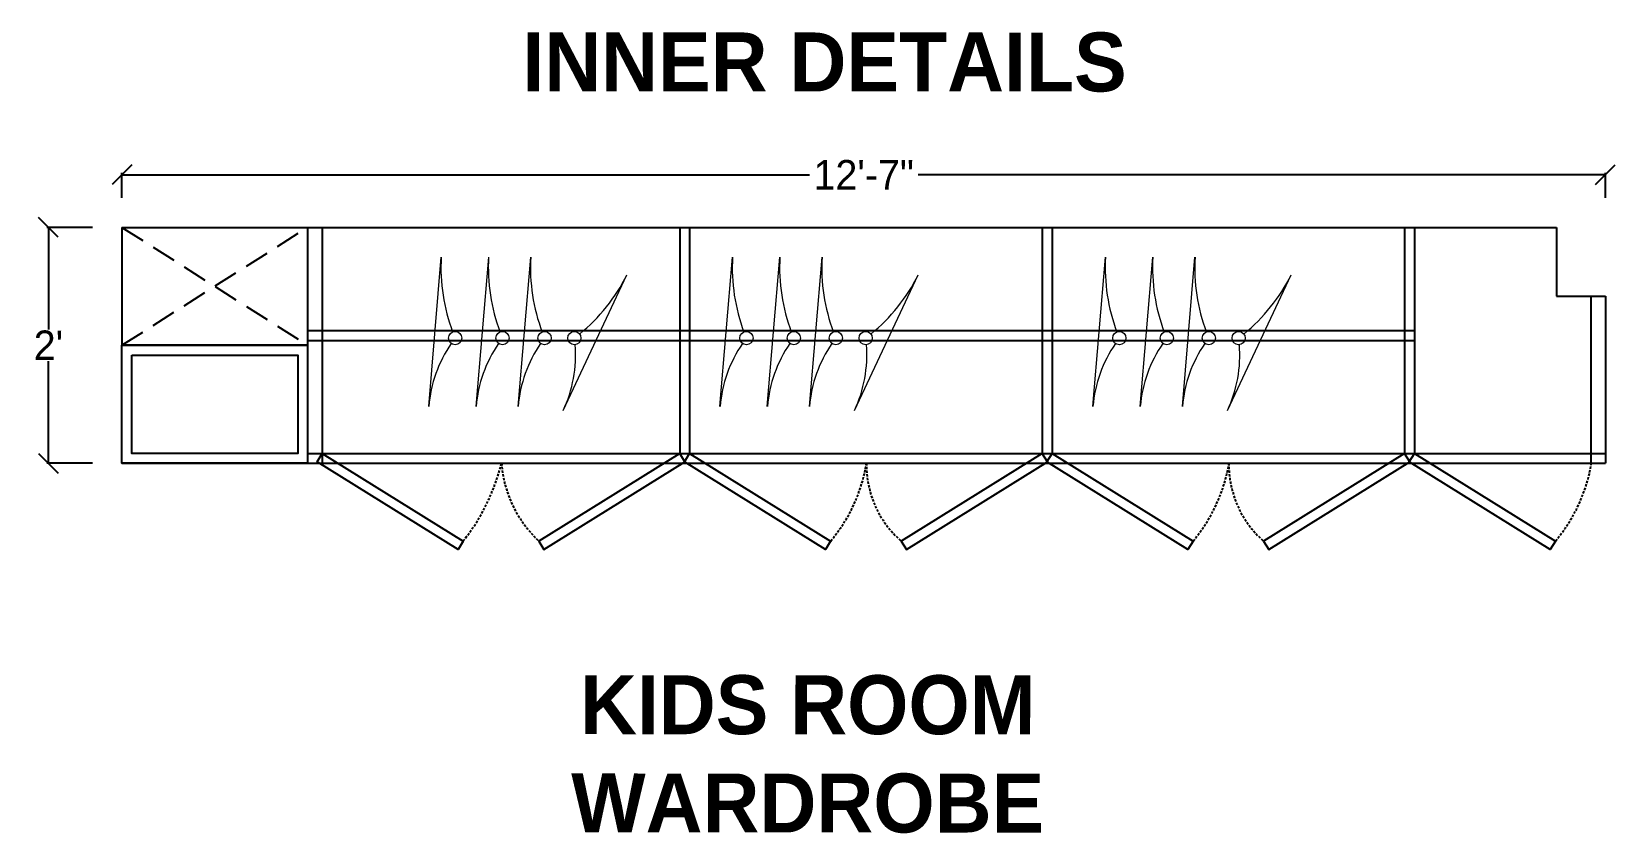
# Model space of a CAD drawing. Header units: inches. Extents: x -2624 to 3682, y -673 to 3670.
# Drawn here: x 703.1 to 864.3, y 1328.2 to 1409.8 of the extents above; entities that cross this region are included whole.
import ezdxf

# ---------------------------------------------------------------- set-up
doc = ezdxf.new("R2010")
doc.units = ezdxf.units.IN
doc.header["$MEASUREMENT"] = 0
doc.linetypes.add('DASHED2', pattern=[0.375, 0.25, -0.125])
doc.layers.add('Furniture', color=251, linetype='Continuous', lineweight=18)
doc.styles.add('HEMI', font='stylu.ttf')
doc.styles.get("Standard").update_dxf_attribs({"font": 'arial.ttf'})
doc.dimstyles.get("Standard").update_dxf_attribs({"dimtxt": 0.18, "dimasz": 0.18, "dimexe": 0.18, "dimexo": 0.0625, "dimgap": 0.09, "dimtad": 0, "dimtih": 1, "dimtoh": 1, "dimdec": 0, "dimzin": 0, "dimdsep": 46, "dimlunit": 4, "dimtxsty": 'Standard', "dimcen": 0.09, "dimadec": 0, "dimazin": 0, "dimtfac": 1, "dimtdec": 0, "dimtofl": 0, "dimtmove": 0, "dimatfit": 3, "dimfxl": 1, "dimtolj": 1, "dimtzin": 0, "dimarcsym": 0})

# ---------------------------------------------------------------- blocks, each defined once
blk = doc.blocks.new('46u46 u')
at = {"layer": 'Furniture', "color": 133, "lineweight": -2, "true_color": 0x84cdcc}
for p, q in [((1719223.22, 5855.25), (1719238.43, 5853.97)), ((1719223.22, 5850.43), (1719238.43, 5849.14)), ((1719223.22, 5846.14), (1719238.43, 5844.86)), ((1719222.81, 5841.56), (1719236.62, 5835.07))]:
    blk.add_line(p, q, dxfattribs=at)
for centre in [(1719230.18, 5852.56), (1719230.18, 5847.73), (1719230.18, 5843.45), (1719230.18, 5840.42)]:
    blk.add_circle(centre, 0.673, dxfattribs=at)
for centre, radius, start, end in [((1719222.13, 5842.1), 13.19, 55.3487, 85.2486), ((1719237.35, 5835.38), 18.62, 86.6903, 110.6016), ((1719222.13, 5837.28), 13.19, 55.3487, 85.2486), ((1719237.35, 5830.56), 18.62, 86.6903, 110.6016), ((1719222.13, 5833), 13.19, 55.3487, 85.2486), ((1719237.35, 5826.27), 18.62, 86.6903, 110.6016), ((1719228.44, 5853.49), 13.19, 244.7514, 274.6513), ((1719244.98, 5851.7), 18.62, 219.3984, 243.3097)]:
    blk.add_arc(centre, radius, start, end, dxfattribs=at)
blk = doc.blocks.new('_Oblique')
at = {"color": 0, "linetype": 'ByBlock', "lineweight": -2}
blk.add_line((-0.5, -0.5), (0.5, 0.5), dxfattribs=at)
blk = doc.blocks.new('*D142')
at = {"color": 254, "lineweight": -2, "transparency": 16777216}
for p, q in [((712.33, 1392.9), (712.33, 1395.43)), ((863.33, 1392.9), (863.33, 1395.43))]:
    blk.add_line(p, q, dxfattribs=at)
at = {"color": 5, "lineweight": -2, "transparency": 16777216}
for p, q in [((712.33, 1395.25), (782.3, 1395.25)), ((863.33, 1395.25), (793.37, 1395.25))]:
    blk.add_line(p, q, dxfattribs=at)
at = {"layer": 'Defpoints', "color": 0, "transparency": 16777216}
for p in [(863.33, 1395.25), (712.33, 1389.9), (863.33, 1389.9)]:
    blk.add_point(p, dxfattribs=at)
at = {"color": 5, "lineweight": -2, "transparency": 16777216, "xscale": 2, "yscale": 2, "zscale": 2, "rotation": 180}
blk.add_blockref('_Oblique', (712.33, 1395.25), dxfattribs=at)
at = {"color": 5, "lineweight": -2, "transparency": 16777216, "xscale": 2, "yscale": 2, "zscale": 2}
blk.add_blockref('_Oblique', (863.33, 1395.25), dxfattribs=at)
at = {"color": 5, "transparency": 16777216, "insert": (787.83, 1395.25), "char_height": 3, "attachment_point": 5, "style": 'HEMI'}
blk.add_mtext('\\A1;12\'-7"', dxfattribs=at)
blk = doc.blocks.new('*D143')
at = {"color": 254, "lineweight": -2, "transparency": 16777216}
for p, q in [((709.33, 1389.9), (704.67, 1389.9)), ((709.33, 1365.9), (704.67, 1365.9))]:
    blk.add_line(p, q, dxfattribs=at)
at = {"color": 5, "lineweight": -2, "transparency": 16777216}
for p, q in [((704.85, 1389.9), (704.85, 1379.52)), ((704.85, 1365.9), (704.85, 1376.28))]:
    blk.add_line(p, q, dxfattribs=at)
at = {"layer": 'Defpoints', "color": 0, "transparency": 16777216}
for p in [(712.33, 1389.9), (704.85, 1365.9), (712.33, 1365.9)]:
    blk.add_point(p, dxfattribs=at)
at = {"color": 5, "lineweight": -2, "transparency": 16777216, "xscale": 2, "yscale": 2, "zscale": 2}
for p, rotation in [((704.85, 1389.9), 90), ((704.85, 1365.9), 270)]:
    blk.add_blockref('_Oblique', p, dxfattribs=dict(at, rotation=rotation))
at = {"color": 5, "transparency": 16777216, "insert": (704.85, 1377.9), "char_height": 3, "attachment_point": 5, "style": 'HEMI'}
blk.add_mtext("\\A1;2'", dxfattribs=at)

msp = doc.modelspace()

# ---------------------------------------------------------------- linework, layer by layer
at = {"color": 18, "true_color": 0x000000}
for p, q in [((712.33, 1389.9), (858.33, 1389.9)), ((712.33, 1389.9), (712.33, 1377.9)), ((731.22, 1389.9), (731.22, 1365.9)), ((732.72, 1389.9), (732.72, 1365.9)), ((769.11, 1389.9), (769.11, 1366.9)), ((770.11, 1389.9), (770.11, 1366.9)), ((806, 1389.9), (806, 1366.9)), ((807, 1389.9), (807, 1366.9)), ((842.89, 1389.9), (842.89, 1366.9)), ((843.89, 1389.9), (843.89, 1366.9)), ((858.33, 1389.9), (858.33, 1382.9)), ((858.33, 1382.9), (863.33, 1382.9)), ((861.83, 1382.9), (861.83, 1365.9)), ((863.33, 1382.9), (863.33, 1365.9)), ((731.22, 1377.9), (712.33, 1377.9)), ((712.33, 1365.9), (863.33, 1365.9)), ((731.22, 1366.9), (863.33, 1366.9))]:
    msp.add_line(p, q, dxfattribs=at)
at = {"color": 18, "linetype": 'DASHED2', "ltscale": 10, "true_color": 0x000000}
for p, q in [((712.33, 1377.9), (731.22, 1389.9)), ((712.33, 1389.9), (731.22, 1377.9))]:
    msp.add_line(p, q, dxfattribs=at)
at = {"color": 252, "true_color": 0x939598}
for p, q in [((731.22, 1379.4), (843.89, 1379.4)), ((731.22, 1378.4), (843.89, 1378.4))]:
    msp.add_line(p, q, dxfattribs=at)
at = {"color": 18, "true_color": 0x000000}
for points in [[(712.33, 1377.9), (731.22, 1377.9), (731.22, 1365.9), (712.33, 1365.9)], [(732.72, 1366.9), (747.07, 1357.98), (746.54, 1357.13), (732.19, 1366.05)], [(769.11, 1366.9), (754.76, 1357.98), (755.28, 1357.13), (769.64, 1366.05)], [(770.11, 1366.9), (784.46, 1357.98), (783.93, 1357.13), (769.58, 1366.05)], [(806, 1366.9), (791.65, 1357.98), (792.17, 1357.13), (806.53, 1366.05)], [(807, 1366.9), (821.35, 1357.98), (820.82, 1357.13), (806.47, 1366.05)], [(842.89, 1366.9), (828.54, 1357.98), (829.06, 1357.13), (843.42, 1366.05)], [(843.89, 1366.9), (858.24, 1357.98), (857.71, 1357.13), (843.36, 1366.05)]]:
    msp.add_lwpolyline(points, close=True, dxfattribs=at)
at = {"color": 143, "true_color": 0x7aafdf}
msp.add_lwpolyline([(713.33, 1376.9), (730.22, 1376.9), (730.22, 1366.9), (713.33, 1366.9)], close=True, dxfattribs=at)
at = {"color": 18, "linetype": 'DASHED2', "true_color": 0x000000}
for centre, radius, start, end in [((731.06, 1370.75), 20.48, 321.4345, 346.3175), ((762.95, 1366.78), 12.02, 184.1919, 227.0503), ((771.75, 1368.66), 16.61, 319.9759, 350.4434), ((798.38, 1365.73), 10.27, 179.0078, 228.9715), ((808.64, 1368.66), 16.61, 319.9759, 350.4434), ((835.27, 1365.73), 10.27, 179.0078, 228.9715), ((845.53, 1368.66), 16.61, 319.9759, 350.4434)]:
    msp.add_arc(centre, radius, start, end, dxfattribs=at)

# ---------------------------------------------------------------- block references
at = {"lineweight": 9, "rotation": 89.99999999999997}
for p in [(6598.8, -1717851.55), (6628.45, -1717851.55), (6666.41, -1717851.55)]:
    msp.add_blockref('46u46 u', p, dxfattribs=at)

# ---------------------------------------------------------------- texts
at = {"color": 1, "lineweight": 5, "char_height": 6, "width": 123.4638, "attachment_point": 1, "rotation": 359.9906, "style": 'HEMI'}
for s, insert in [('\\pxqc;{\\fStylus BT|b1|i0|c0|p34;INNER DETAILS}', (722.11, 1409.74)), ('\\pxqc;{\\fStylus BT|b1|i0|c0|p34;KIDS ROOM\\PWARDROBE}', (720.4, 1344.33))]:
    msp.add_mtext(s, dxfattribs=dict(at, insert=insert))

# ---------------------------------------------------------------- dimensions: what is measured, and where the dimension line sits
at = {"color": 18, "true_color": 0x000000}
dim = msp.add_linear_dim(base=(863.33, 1395.25), p1=(712.33, 1389.9), p2=(863.33, 1389.9), dimstyle='Standard', override={"dimtxt": 3, "dimasz": 2, "dimexo": 3, "dimdec": 1, "dimtxsty": 'HEMI', "dimblk": 'Oblique', "dimcen": 0, "dimclrd": 5, "dimclre": 254, "dimclrt": 5, "dimtdec": 1, "dimldrblk": 'Oblique', "dimfxl": 0.03937, "dimarcsym": 1}, dxfattribs=at)
dim.commit()
dim.dimension.update_dxf_attribs({"geometry": '*D142', "text_midpoint": (787.83, 1395.25)})
dim = msp.add_linear_dim(base=(704.85, 1365.9), p1=(712.33, 1389.9), p2=(712.33, 1365.9), angle=90, dimstyle='Standard', override={"dimtxt": 3, "dimasz": 2, "dimexo": 3, "dimdec": 1, "dimtxsty": 'HEMI', "dimblk": 'Oblique', "dimcen": 0, "dimclrd": 5, "dimclre": 254, "dimclrt": 5, "dimtdec": 1, "dimldrblk": 'Oblique', "dimfxl": 0.03937, "dimarcsym": 1}, dxfattribs=at)
dim.commit()
dim.dimension.update_dxf_attribs({"geometry": '*D143', "text_midpoint": (704.85, 1377.9)})

doc.saveas('drawing.dxf')
